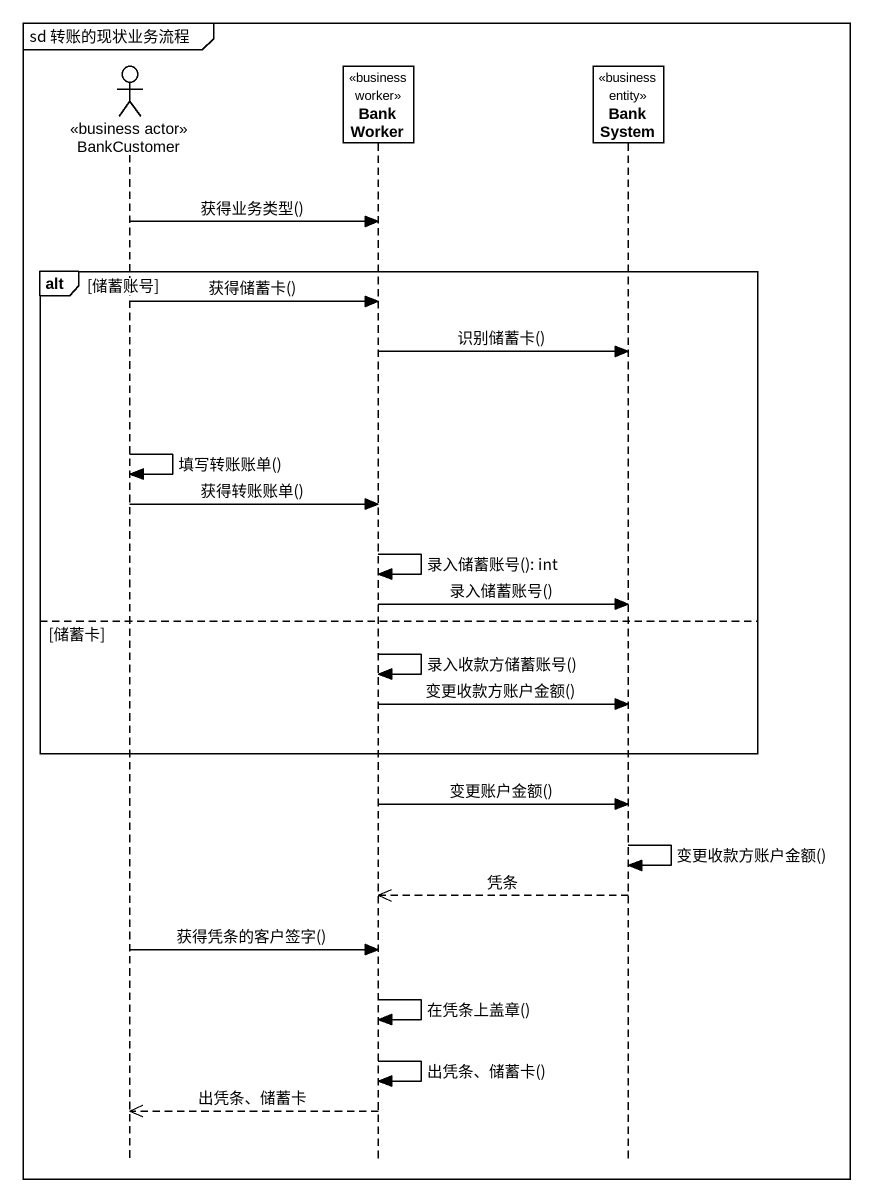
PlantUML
@startuml
mainframe sd 转账的现状业务流程
hide footbox
actor BankCustomer <<business actor>>
participant BankWorker <<business worker>>
participant BankSystem <<business entity>>

BankCustomer -> BankWorker : 获得业务类型()
alt 储蓄账号
  BankCustomer -> BankWorker : 获得储蓄卡()
  BankWorker -> BankSystem : 识别储蓄卡()
  BankCustomer -> BankCustomer : 填写转账账单()
  BankCustomer -> BankWorker : 获得转账账单()
  BankWorker -> BankWorker : 录入储蓄账号(): int
  BankWorker -> BankSystem : 录入储蓄账号()
else 储蓄卡
  BankWorker -> BankWorker : 录入收款方储蓄账号()
  BankWorker -> BankSystem : 变更收款方账户金额()
end
BankWorker -> BankSystem : 变更账户金额()
BankSystem -> BankSystem : 变更收款方账户金额()
BankSystem -->> BankWorker : 凭条
BankCustomer -> BankWorker : 获得凭条的客户签字()
BankWorker -> BankWorker : 在凭条上盖章()
BankWorker -> BankWorker : 出凭条、储蓄卡()
BankWorker -->> BankCustomer : 出凭条、储蓄卡
@enduml
